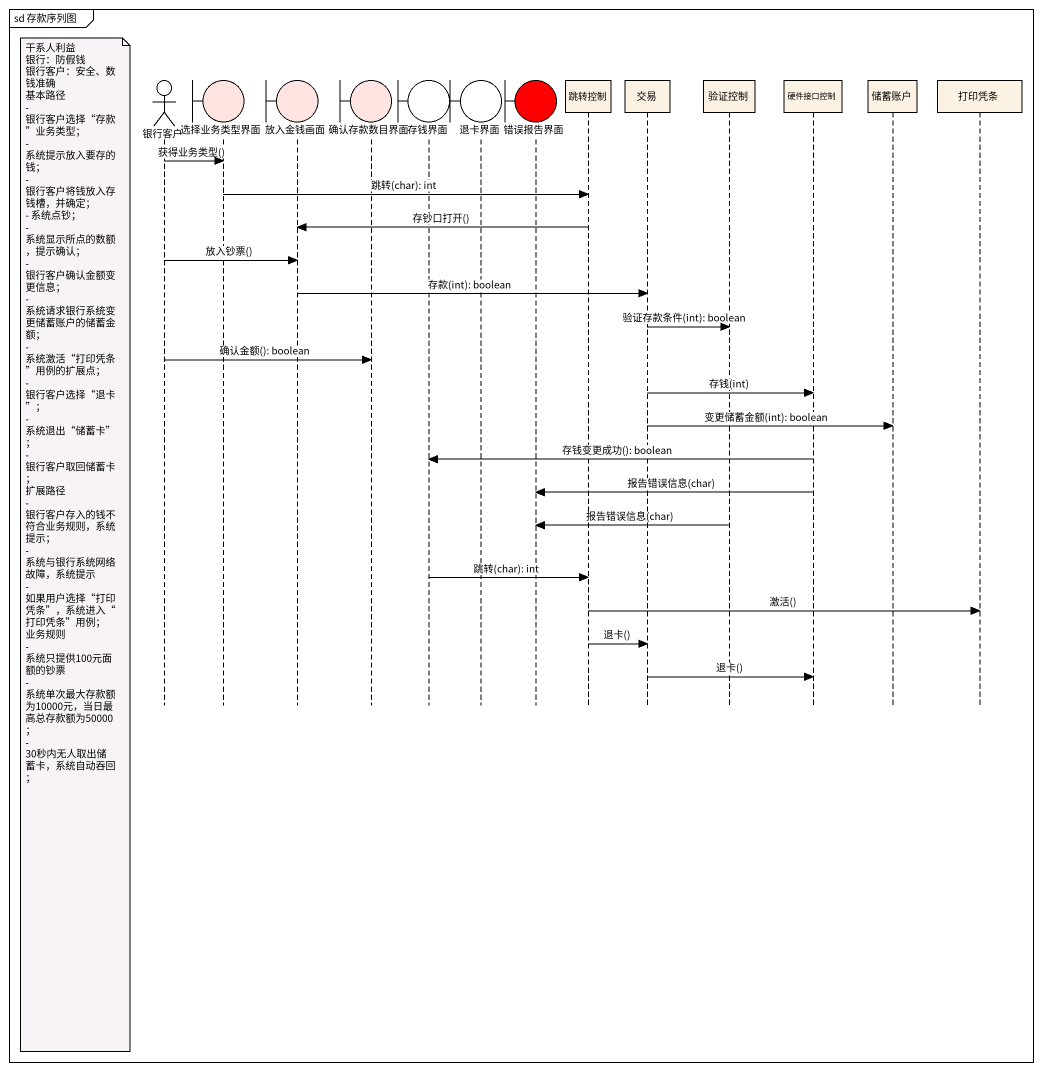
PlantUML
@startuml
mainframe sd 存款序列图
hide footbox
actor 银行客户
boundary 选择业务类型界面 #FFE4E1
boundary 放入金钱画面 #FFE4E1
boundary 确认存款数目界面 #FFE4E1
boundary 存钱界面
boundary 退卡界面
boundary 错误报告界面 #FF0000
participant 跳转控制
participant 交易
participant 验证控制
participant 硬件接口控制
participant 储蓄账户
participant 打印凭条

银行客户 -> 选择业务类型界面 : 获得业务类型()
选择业务类型界面 -> 跳转控制 : 跳转(char): int
跳转控制 -> 放入金钱画面 : 存钞口打开()
银行客户 -> 放入金钱画面 : 放入钞票()
放入金钱画面 -> 交易 : 存款(int): boolean
交易 -> 验证控制 : 验证存款条件(int): boolean
银行客户 -> 确认存款数目界面 : 确认金额(): boolean
交易 -> 硬件接口控制 : 存钱(int)
交易 -> 储蓄账户 : 变更储蓄金额(int): boolean
硬件接口控制 -> 存钱界面 : 存钱变更成功(): boolean
硬件接口控制 -> 错误报告界面 : 报告错误信息(char)
验证控制 -> 错误报告界面 : 报告错误信息(char)
note left of 银行客户
  干系人利益
  银行：防假钱
  银行客户：安全、数钱准确
  基本路径
  - 银行客户选择“存款”业务类型；
  - 系统提示放入要存的钱；
  - 银行客户将钱放入存钱槽，并确定；
  - 系统点钞；
  - 系统显示所点的数额，提示确认；
  - 银行客户确认金额变更信息；
  - 系统请求银行系统变更储蓄账户的储蓄金额；
  - 系统激活“打印凭条”用例的扩展点；
  - 银行客户选择“退卡”；
  - 系统退出“储蓄卡”；
  - 银行客户取回储蓄卡；
  扩展路径
  - 银行客户存入的钱不符合业务规则，系统提示；
  - 系统与银行系统网络故障，系统提示
  - 如果用户选择“打印凭条”，系统进入“打印凭条”用例；
  业务规则
  - 系统只提供100元面额的钞票
  - 系统单次最大存款额为10000元，当日最高总存款额为50000；
  - 30秒内无人取出储蓄卡，系统自动吞回；
end note
存钱界面 -> 跳转控制 : 跳转(char): int
跳转控制 -> 打印凭条 : 激活()
跳转控制 -> 交易 : 退卡()
交易 -> 硬件接口控制 : 退卡()
@enduml
